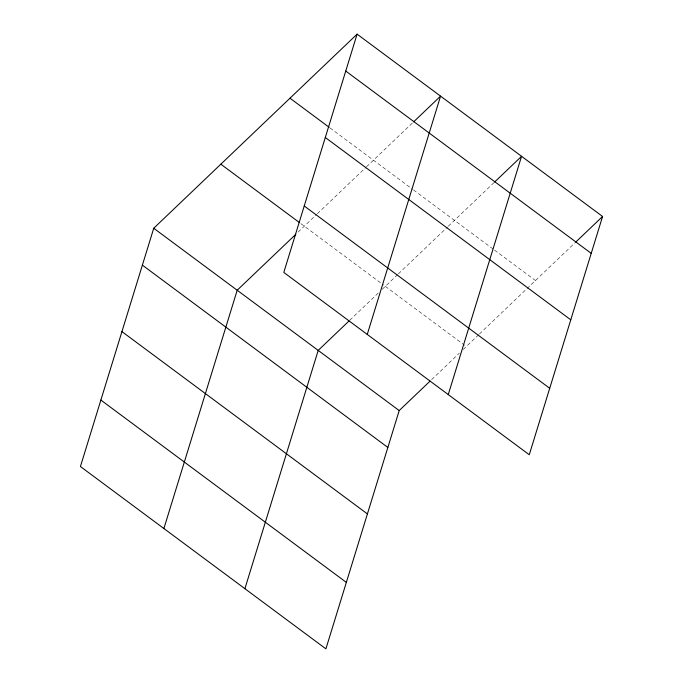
<?xml version="1.0" encoding="UTF-8"?>
<svg xmlns="http://www.w3.org/2000/svg" width="683" height="683" viewBox="0 0 683 683"><rect width="100%" height="100%" fill="white"/><g stroke="black" fill="none" stroke-linecap="round" stroke-linejoin="round"><path stroke-width="0.51" stroke-dasharray="3.42 2.56" d="M298.13 232.075L316.596 214.453M317.364 213.719L365.764 167.523M366.532 166.789L412.788 122.641M349.824 320.216L378.365 292.981M382.224 289.293L397.6 274.617M398.368 273.883L447.544 226.961M448.313 226.227L493.792 182.813M431.605 379.646L459.377 353.145M463.236 349.465L478.612 334.79M479.381 334.055L574.804 242.977M330.017 127.934L412.669 189.328M413.522 189.959L493.681 249.491M494.535 250.123L535.463 280.525M300.896 223.657L383.607 285.084M385.314 286.356L464.611 345.256"/><path stroke-width="1.02" d="M357.098 34.15L283.795 272.432L529.265 454.75L602.577 216.477L357.098 34.15L153.735 228.25L80.423 466.523L325.902 648.85L399.205 410.568L430.059 381.123M163.886 528.514L237.197 290.241L295.816 234.286M244.898 588.686L318.201 350.405L349.056 320.959M367.258 334.422L440.561 96.141L413.556 121.907M448.261 394.586L521.564 156.305L494.569 182.079M575.573 242.243L602.577 216.477M345.743 71.041L591.222 253.367M289.985 98.198L329.163 127.303M325.304 137.496L570.783 319.823M304.234 205.967L549.713 388.294M220.84 164.193L299.197 222.393M153.735 228.25L399.205 410.568M142.38 265.141L387.859 447.459M121.933 331.596L367.411 513.923M100.871 400.067L346.349 582.394"/></g></svg>
